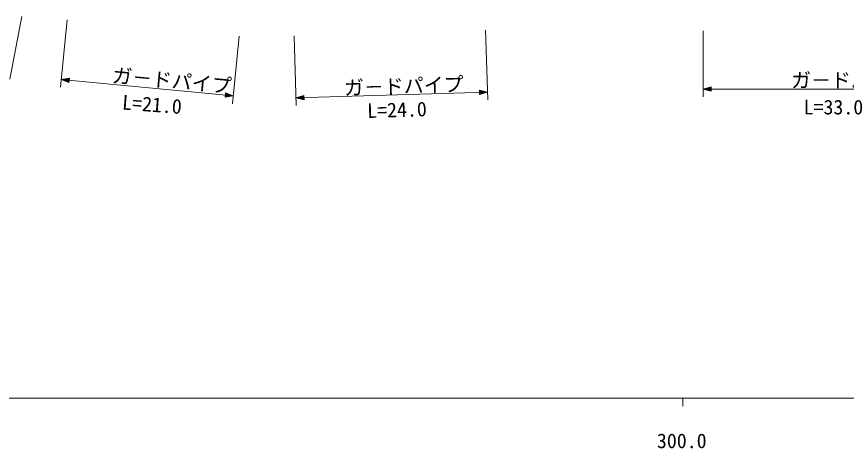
# Model space of a CAD drawing. Units: millimetres, scale not verified. Extents: x 40000 to 680000, y 20000 to 380000.
# Drawn here: x 284450 to 388487, y 198715 to 252812 of the extents above; entities that cross this region are included whole.
import ezdxf
from ezdxf.enums import TextEntityAlignment as Align

# ---------------------------------------------------------------- set-up
doc = ezdxf.new("R2010")
doc.units = ezdxf.units.MM
doc.header["$LTSCALE"] = 1000
doc.layers.add('M-STR-HTXT', color=7, linetype='Continuous', lineweight=13)
doc.layers.add('M-TTL-BAND', color=7, linetype='Continuous', lineweight=13)
doc.styles.add('ＭＳ ゴシック', font='')
doc.styles.get('ＭＳ ゴシック').set_extended_font_data('MS Gothic')

msp = doc.modelspace()

# ---------------------------------------------------------------- linework, layer by layer
at = {"layer": 'M-STR-HTXT'}
for p, q in [((283603, 244985), (285119, 252812)), ((290781, 252401), (289951, 243953)), ((343526, 242371), (343258, 251102)), ((370532, 251050), (370532, 242744)), ((311521, 241902), (312351, 250350)), ((319241, 250389), (319509, 241658)), ((290047, 244931), (291069, 245111)), ((290047, 244931), (311617, 242881)), ((291016, 244563), (290047, 244931)), ((290326, 244905), (291022, 245036)), ((290983, 244645), (290326, 244905)), ((290485, 244890), (290974, 244962)), ((290951, 244727), (290485, 244890)), ((290724, 244867), (290927, 244887)), ((290919, 244809), (290724, 244867)), ((290927, 244887), (290919, 244809)), ((290974, 244962), (290951, 244727)), ((291022, 245036), (290983, 244645)), ((291069, 245111), (291016, 244563)), ((342505, 243049), (342488, 243600)), ((342488, 243600), (343496, 243354)), ((342543, 243129), (342531, 243522)), ((342531, 243522), (343216, 243346)), ((370532, 243727), (371532, 244002)), ((370532, 243727), (404112, 243727)), ((371532, 243452), (370532, 243727)), ((370812, 243727), (371492, 243924)), ((371492, 243530), (370812, 243727)), ((370972, 243727), (371452, 243845)), ((371452, 243609), (370972, 243727)), ((371212, 243727), (371412, 243766)), ((371412, 243688), (371212, 243727)), ((371412, 243766), (371412, 243688)), ((371452, 243845), (371452, 243609)), ((371492, 243924), (371492, 243530)), ((371532, 244002), (371532, 243452)), ((310595, 242702), (310649, 243250)), ((311617, 242881), (310595, 242702)), ((310643, 242776), (310681, 243168)), ((311339, 242908), (310643, 242776)), ((310649, 243250), (311617, 242881)), ((310681, 243168), (311339, 242908)), ((310690, 242851), (310713, 243086)), ((311180, 242923), (310690, 242851)), ((310713, 243086), (311180, 242923)), ((310738, 242925), (310745, 243004)), ((310941, 242946), (310738, 242925)), ((310745, 243004), (310941, 242946)), ((319479, 242641), (343496, 243354)), ((319479, 242641), (320470, 242946)), ((320487, 242396), (319479, 242641)), ((319759, 242649), (320432, 242866)), ((320444, 242473), (319759, 242649)), ((319919, 242654), (320395, 242786)), ((320402, 242551), (319919, 242654)), ((320159, 242661), (320357, 242707)), ((320360, 242628), (320159, 242661)), ((320357, 242707), (320360, 242628)), ((320395, 242786), (320402, 242551)), ((320432, 242866), (320444, 242473)), ((320470, 242946), (320487, 242396)), ((343496, 243354), (342505, 243049)), ((343216, 243346), (342543, 243129)), ((342580, 243209), (342573, 243445)), ((342573, 243445), (343056, 243341)), ((343056, 243341), (342580, 243209)), ((342618, 243289), (342615, 243367)), ((342615, 243367), (342817, 243334)), ((342817, 243334), (342618, 243289))]:
    msp.add_line(p, q, dxfattribs=at)
at = {"layer": 'M-TTL-BAND'}
for p, q in [((40000, 205000), (579000, 205000)), ((368000, 205000), (368000, 204000))]:
    msp.add_line(p, q, dxfattribs=at)

# ---------------------------------------------------------------- texts
at = {"layer": 'M-STR-HTXT', "style": 'ＭＳ ゴシック'}
for s, rotation, p in [('ガ－ドパイプ', 354.8, (296317, 244016)), ('ガ－ドパイプ', 1.9, (325544, 242411)), ('L=21.0', 355.6, (297591, 240629)), ('L=24.0', 1.7, (328443, 239558))]:
    msp.add_text(s, height=1833, rotation=rotation, dxfattribs=at).set_placement(p, align=Align.BOTTOM_LEFT)
for s, p in [('ガ－ドパイプ', (381552, 243376)), ('L=33.0', (383115, 240007))]:
    msp.add_text(s, height=1833, dxfattribs=at).set_placement(p, align=Align.BOTTOM_LEFT)
at = {"layer": 'M-TTL-BAND', "style": 'ＭＳ ゴシック'}
msp.add_text('300.0', height=1833, dxfattribs=at).set_placement((367844, 198195), align=Align.BOTTOM_CENTER)

doc.saveas('drawing.dxf')
